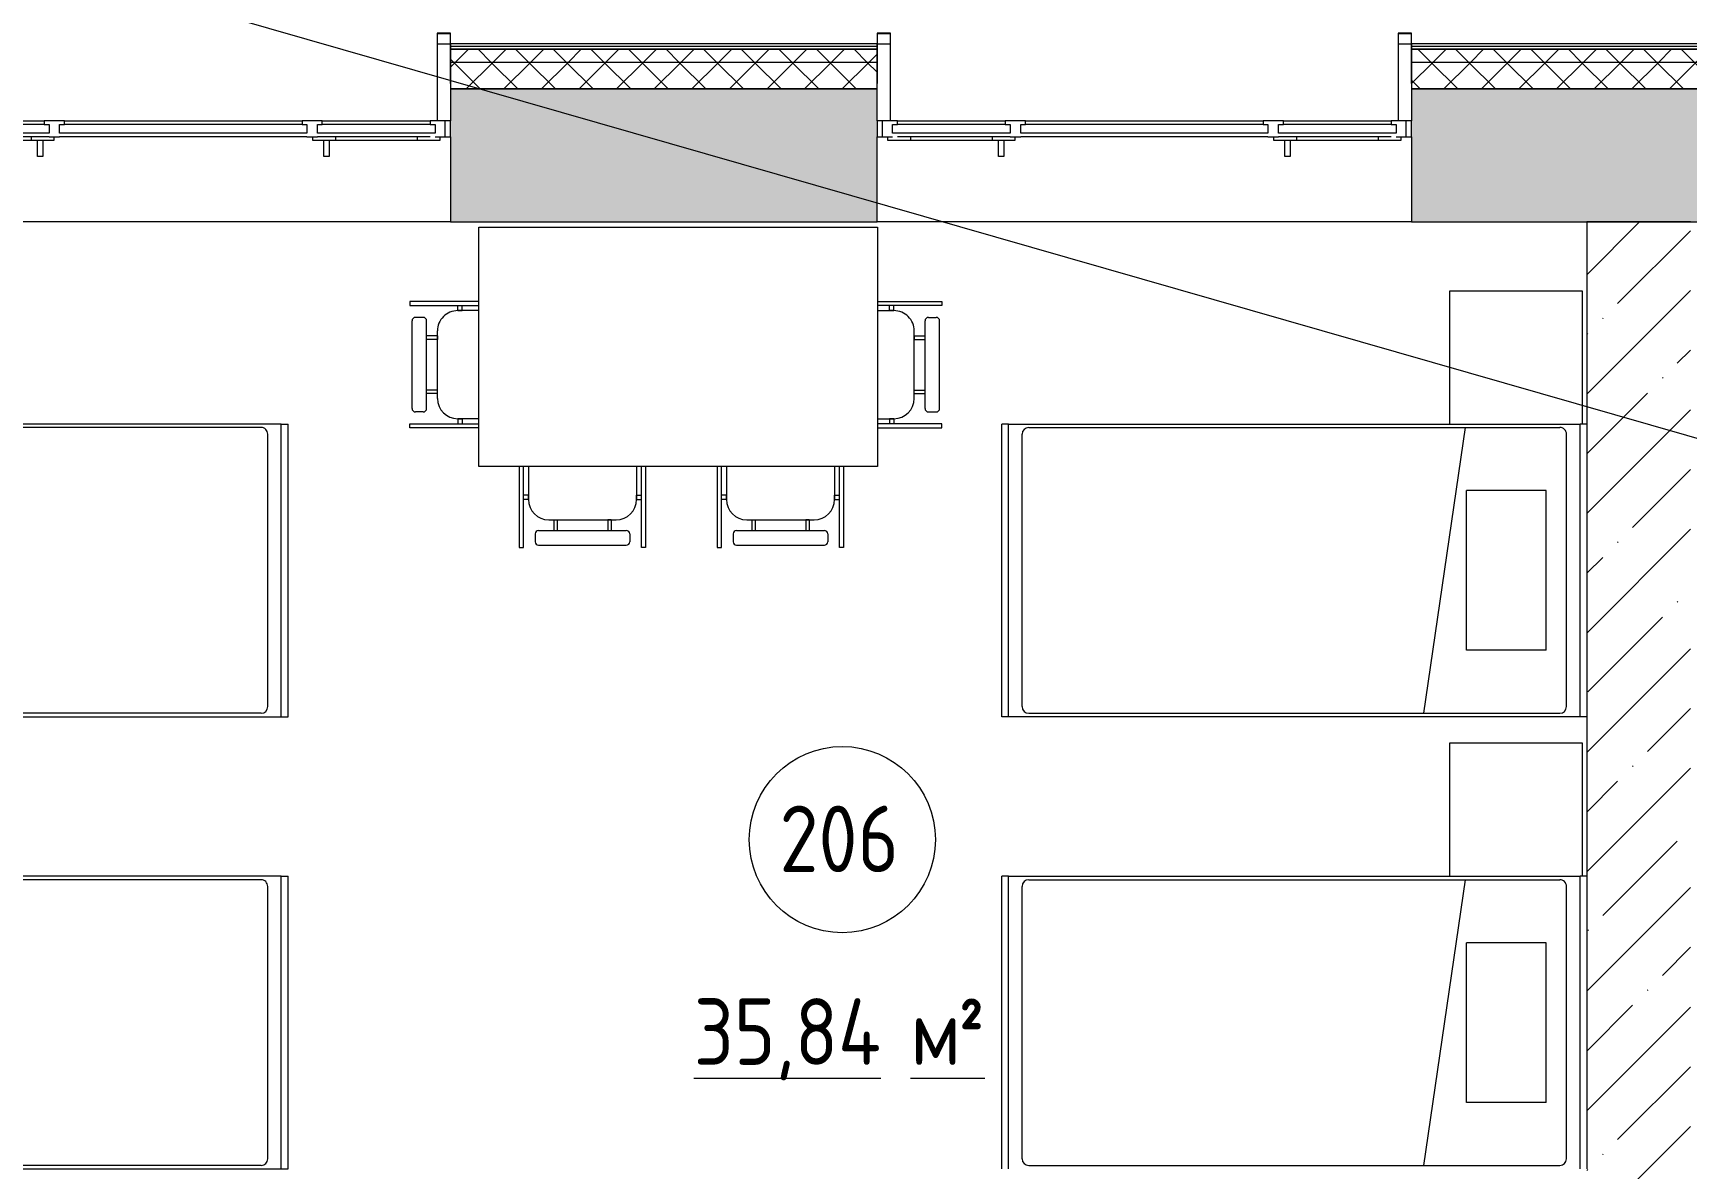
# Model space of a CAD drawing. Header units: millimetres. Extents: x -515342 to 330399, y -224905 to 507333.
# Drawn here: x -354785 to -348564, y 135214 to 139484 of the extents above; entities that cross this region are included whole.
import ezdxf

# ---------------------------------------------------------------- set-up
doc = ezdxf.new("R2010")
doc.units = ezdxf.units.MM
doc.layers.get('0').update_dxf_attribs({"lineweight": 0})
for name, color, linetype, lineweight in [('_ Окна', 7, 'Continuous', 0), ('Витраж', 7, 'Continuous', 0), ('Марки помещений', 7, 'Continuous', 0), ('Мебель', 7, 'Continuous', 0), ('Окна', 7, 'Continuous', 0), ('Стены внутренние', 7, 'Continuous', 0), ('Стены наружные', 7, 'Continuous', 0), ('Стены несущие', 7, 'Continuous', 0), ('Стены отделка', 7, 'Continuous', 0), ('Стены штриховка', 7, 'Continuous', 0), ('экспертиза ДУ', 1, 'Continuous', 0)]:
    doc.layers.add(name, color=color, linetype=linetype, lineweight=lineweight)
doc.styles.add('GOST Common_1', font='', dxfattribs={"width": 0.9, "height": 250})
doc.styles.add('GOST Common_2', font='', dxfattribs={"width": 0.9, "height": 250})
doc.styles.get('GOST Common_1').set_extended_font_data('GOST Common')
doc.styles.get('GOST Common_2').set_extended_font_data('GOST Common')
pattern_1 = [(45, (0, 0), (-70.71068, 70.71068), []), (135, (0, 0), (-70.71068, -70.71068), [])]

# ---------------------------------------------------------------- blocks, each defined once
blk = doc.blocks.new('Окно_ПВХ_3Створки_1Фрамуга-верх - АР_Окно_ОП_1820_h_х1970_3ст2фр-в-9696728-О_АР_П_2__3_400_План 2 этажа')
at = {"layer": '_ Окна'}
for p, q in [((-929, 130), (-1005, 130)), ((-1005, 130), (-1005, 70)), ((-985, 70), (-985, 130)), ((-929, 116), (-929, 130)), ((-447, 130), (-523, 130)), ((-523, 130), (-523, 116)), ((-447, 116), (-447, 130)), ((523, 130), (447, 130)), ((447, 130), (447, 116)), ((523, 116), (523, 130)), ((929, 130), (929, 116)), ((1005, 130), (929, 130)), ((985, 70), (985, 130)), ((1005, 70), (1005, 130)), ((-1005, 70), (-947, 70)), ((-965, 56), (-965, 70)), ((-947, 84), (-947, 116)), ((-947, 116), (-929, 116)), ((-505, 84), (-947, 84)), ((-523, 116), (-929, 116)), ((-880, 70), (-880, 56)), ((-572, 70), (-572, 56)), ((-523, 116), (-505, 116)), ((-505, 116), (-505, 84)), ((-505, 70), (-465, 70)), ((-487, 70), (-487, 56)), ((-465, 84), (-465, 116)), ((-465, 116), (-447, 116)), ((465, 84), (-465, 84)), ((447, 116), (-447, 116)), ((447, 116), (465, 116)), ((465, 116), (465, 84)), ((465, 70), (505, 70)), ((487, 56), (487, 70)), ((505, 84), (505, 116)), ((505, 116), (523, 116)), ((947, 84), (505, 84)), ((929, 116), (523, 116)), ((572, 70), (572, 56)), ((880, 70), (880, 56)), ((929, 116), (947, 116)), ((947, 116), (947, 84)), ((947, 70), (1005, 70)), ((965, 70), (965, 56)), ((-880, 56), (-965, 56)), ((-487, 56), (-572, 56)), ((572, 56), (487, 56)), ((965, 56), (880, 56))]:
    blk.add_line(p, q, dxfattribs=at)
at = {"layer": 'Окна'}
for p, q in [((-929, 130), (-523, 130)), ((-447, 130), (447, 130)), ((523, 130), (929, 130)), ((-505, 70), (-929, 70)), ((465, 70), (-465, 70)), ((929, 70), (505, 70)), ((-572, 56), (-880, 56)), ((-548.5, -4), (-548.5, 56)), ((-528.5, 56), (-528.5, -4)), ((528.5, -4), (528.5, 56)), ((548.5, 56), (548.5, -4)), ((880, 56), (572, 56)), ((-528.5, -4), (-548.5, -4)), ((548.5, -4), (528.5, -4))]:
    blk.add_line(p, q, dxfattribs=at)
blk = doc.blocks.new('Прямоугольный импост - АР_Откос_Металлический_50х330 Белый Левый-V25-О_АР_П_2__3_400_План 2 этажа')
at = {"layer": 'Витраж', "lineweight": 18}
for p, q in [((0, 40), (-50, 40)), ((-50, 40), (-50, -290)), ((-49, -290), (-49, 39)), ((-49, 39), (-1, 39)), ((-1, 39), (-1, -150)), ((0, -150), (0, 40)), ((-1, -150), (0, -150))]:
    blk.add_line(p, q, dxfattribs=at)
blk = doc.blocks.new('Прямоугольный импост - АР_Откос_Металлический_50х330 Белый Правый-V24-О_АР_П_2__3_400_План 2 этажа')
at = {"layer": 'Витраж', "lineweight": 18}
for p, q in [((-50, -290), (-50, 40)), ((-50, 40), (0, 40)), ((-1, 39), (-49, 39)), ((-49, 39), (-49, -290)), ((-1, -150), (-1, 39)), ((0, 40), (0, -150)), ((0, -150), (-1, -150))]:
    blk.add_line(p, q, dxfattribs=at)
blk = doc.blocks.new('СД_Люблино_Фасады_rvt-1-О_АР_П_2__3_400_План 2 этажа')
at = {"layer": 'Стены внутренние'}
h = blk.add_hatch(dxfattribs=at)
h.set_pattern_fill('FP_1', color=256, style=0, pattern_type=2)
h.set_pattern_definition([(45, (0, 0), (-224.5064, 224.5064), []), (45, (224.5, 0), (-224.5064, 224.5064), [396.875, -79.375, 3.353, -76.022])])
h.paths.add_polyline_path([(101935, 15405), (101935, 15905), (97278.9, 15905), (97278.9, 15405), (101775, 15405)])
h.paths.add_polyline_path([(95231.8, 15405), (95268.9, 15405), (95268.9, 15905), (93672.7, 15905), (93672.7, 15405), (94795.6, 15405)])
h.paths.add_polyline_path([(91662.7, 15405), (91662.7, 15905), (90062.5, 15905), (90062.5, 15405), (91305.9, 15405)])
h.paths.add_polyline_path([(88052.5, 15405), (88052.5, 15905), (86472.6, 15905), (86472.6, 15405), (87816.2, 15405)])
h.paths.add_polyline_path([(84462.6, 15405), (84462.6, 15905), (82935.3, 15905), (82935.3, 15405), (84326.5, 15405)])
h.paths.add_polyline_path([(80836.8, 15405), (80925.3, 15405), (80925.3, 15905), (79340.3, 15905), (79340.3, 15405), (79964.4, 15405)])
h.paths.add_polyline_path([(77330.3, 15405), (77330.3, 15905), (75739.7, 15905), (75739.7, 15405)])
h.paths.add_polyline_path([(73729.7, 15405), (73729.7, 15905), (72144.8, 15905), (72144.8, 15405), (73421.2, 15405)])
h.paths.add_polyline_path([(70134.8, 15405), (70134.8, 15905), (68493.6, 15905), (68493.6, 15405), (68622.9, 15405)])
h.paths.add_polyline_path([(66441.8, 15405), (66483.6, 15405), (66483.6, 15905), (64878.6, 15905), (64878.6, 15405), (66005.6, 15405)])
h.paths.add_polyline_path([(62868.6, 15405), (62868.6, 15905), (60500.1, 15905), (60500.1, 15405), (61643.5, 15405)])
h.paths.add_polyline_path([(58090.1, 15405), (58090.1, 15905), (56894.2, 15905), (56894.2, 15405), (57281.4, 15405)])
h.paths.add_polyline_path([(54484.2, 15405), (54484.2, 15905), (51825.9, 15905), (51825.9, 15405), (52919.3, 15405)])
h.paths.add_polyline_path([(49815.9, 15405), (49815.9, 15905), (47243.8, 15905), (47243.8, 15405), (49429.6, 15405)])
h.paths.add_polyline_path([(44833.8, 15405), (44833.8, 15905), (43623.8, 15905), (43623.8, 15405), (44195, 15405)])
h.paths.add_polyline_path([(41213.8, 15405), (41213.8, 15905), (38819.5, 15905), (38819.5, 15405), (40705.3, 15405)])
h.paths.add_polyline_path([(36779.4, 15405), (36809.5, 15405), (36809.5, 15905), (35219.5, 15905), (35219.5, 15405), (36343.2, 15405)])
h.paths.add_polyline_path([(33209.5, 15405), (33209.5, 15905), (31619.5, 15905), (31619.5, 15405), (31981.1, 15405)])
h.paths.add_polyline_path([(29609.5, 15405), (29609.5, 15905), (28023.1, 15905), (28023.1, 15405), (29363.8, 15405)])
h.paths.add_polyline_path([(26013.1, 15405), (26013.1, 15905), (24425.8, 15905), (24425.8, 15405), (25001.7, 15405)])
h.paths.add_polyline_path([(22415.8, 15405), (22415.8, 15905), (20810.9, 15905), (20810.9, 15405), (22384.4, 15405)])
h.paths.add_polyline_path([(18800.9, 15405), (18800.9, 15905), (17210.3, 15905), (17210.3, 15405), (18022.3, 15405)])
h.paths.add_polyline_path([(15200.3, 15405), (15200.3, 15905), (13615.3, 15905), (13615.3, 15405), (14968.8, 15405)])
h.paths.add_polyline_path([(11605.3, 15405), (11605.3, 15905), (10024.1, 15905), (10024.1, 15405), (11042.9, 15405)])
h.paths.add_polyline_path([(8014.1, 15405), (8014.1, 15905), (6409.2, 15905), (6409.2, 15405), (7989.4, 15405)])
h.paths.add_polyline_path([(4399.2, 15405), (4399.2, 15905), (-305, 15905), (-305, 15405), (2318.7, 15405)])
at = {"layer": 'Стены наружные'}
h = blk.add_hatch(dxfattribs=at)
h.set_pattern_fill('FP_4', color=256, style=0, pattern_type=2)
h.set_pattern_definition(pattern_1)
h.paths.add_polyline_path([(102035, 16005), (102085, 16005), (102085, 16055), (97278.9, 16055), (97278.9, 16005), (101775, 16005)])
h.paths.add_polyline_path([(95268.9, 16005), (95268.9, 16055), (93672.7, 16055), (93672.7, 16005), (94795.6, 16005)])
h.paths.add_polyline_path([(91662.7, 16005), (91662.7, 16055), (90062.5, 16055), (90062.5, 16005), (91305.9, 16005)])
h.paths.add_polyline_path([(88052.5, 16005), (88052.5, 16055), (86472.6, 16055), (86472.6, 16005), (87816.2, 16005)])
h.paths.add_polyline_path([(84462.6, 16005), (84462.6, 16055), (82935.3, 16055), (82935.3, 16005), (84326.5, 16005)])
h.paths.add_polyline_path([(80836.8, 16005), (80925.3, 16005), (80925.3, 16055), (79340.3, 16055), (79340.3, 16005)])
h.paths.add_polyline_path([(77330.3, 16005), (77330.3, 16055), (75739.7, 16055), (75739.7, 16005), (76474.7, 16005)])
h.paths.add_polyline_path([(73729.7, 16005), (73729.7, 16055), (72144.8, 16055), (72144.8, 16005), (72985, 16005)])
h.paths.add_polyline_path([(70134.8, 16005), (70134.8, 16055), (68493.6, 16055), (68493.6, 16005), (68622.9, 16005)])
h.paths.add_polyline_path([(66483.6, 16005), (66483.6, 16055), (64878.6, 16055), (64878.6, 16005), (65133.2, 16005)])
h.paths.add_polyline_path([(62868.6, 16005), (62868.6, 16055), (60500.1, 16055), (60500.1, 16005), (62515.9, 16005)])
h.paths.add_polyline_path([(58090.1, 16005), (58090.1, 16055), (56894.2, 16055), (56894.2, 16005), (57281.4, 16005)])
h.paths.add_polyline_path([(54484.2, 16005), (54484.2, 16055), (51825.9, 16055), (51825.9, 16005), (52919.3, 16005)])
h.paths.add_polyline_path([(49815.9, 16005), (49815.9, 16055), (47243.8, 16055), (47243.8, 16005), (49429.6, 16005)])
h.paths.add_polyline_path([(44833.8, 16005), (44833.8, 16055), (43623.8, 16055), (43623.8, 16005), (44195, 16005)])
h.paths.add_polyline_path([(41213.8, 16005), (41213.8, 16055), (38819.5, 16055), (38819.5, 16005), (40705.3, 16005)])
h.paths.add_polyline_path([(36809.5, 16005), (36809.5, 16055), (35219.5, 16055), (35219.5, 16005), (35470.8, 16005)])
h.paths.add_polyline_path([(33209.5, 16005), (33209.5, 16055), (31619.5, 16055), (31619.5, 16005), (32853.5, 16005)])
h.paths.add_polyline_path([(29609.5, 16005), (29609.5, 16055), (28023.1, 16055), (28023.1, 16005), (29363.8, 16005)])
h.paths.add_polyline_path([(26013.1, 16005), (26013.1, 16055), (24425.8, 16055), (24425.8, 16005), (25874.1, 16005)])
h.paths.add_polyline_path([(22384.4, 16005), (22415.8, 16005), (22415.8, 16055), (20810.9, 16055), (20810.9, 16005), (21512, 16005)])
h.paths.add_polyline_path([(18800.9, 16005), (18800.9, 16055), (17210.3, 16055), (17210.3, 16005), (18022.3, 16005)])
h.paths.add_polyline_path([(15200.3, 16005), (15200.3, 16055), (13615.3, 16055), (13615.3, 16005), (14532.6, 16005)])
h.paths.add_polyline_path([(11605.3, 16005), (11605.3, 16055), (10024.1, 16055), (10024.1, 16005), (11042.9, 16005)])
h.paths.add_polyline_path([(8014.1, 16005), (8014.1, 16055), (6409.2, 16055), (6409.2, 16005), (7553.2, 16005)])
h.paths.add_polyline_path([(4399.2, 16005), (4399.2, 16055), (-405, 16055), (-405, 16005), (4063.5, 16005)])
h = blk.add_hatch(dxfattribs=at)
h.set_pattern_fill('FP_4', color=256, style=0, pattern_type=2)
h.set_pattern_definition(pattern_1)
h.paths.add_polyline_path([(102035, 15905), (102035, 16005), (97278.9, 16005), (97278.9, 15905), (101935, 15905)])
h.paths.add_polyline_path([(95268.9, 15905), (95268.9, 16005), (93672.7, 16005), (93672.7, 15905), (94795.6, 15905)])
h.paths.add_polyline_path([(91662.7, 15905), (91662.7, 16005), (90062.5, 16005), (90062.5, 15905), (91305.9, 15905)])
h.paths.add_polyline_path([(88052.5, 15905), (88052.5, 16005), (86472.6, 16005), (86472.6, 15905), (87816.2, 15905)])
h.paths.add_polyline_path([(84326.5, 15905), (84462.6, 15905), (84462.6, 16005), (82935.3, 16005), (82935.3, 15905), (83890.3, 15905)])
h.paths.add_polyline_path([(80925.3, 15905), (80925.3, 16005), (79340.3, 16005), (79340.3, 15905), (80836.8, 15905)])
h.paths.add_polyline_path([(77330.3, 15905), (77330.3, 16005), (75739.7, 16005), (75739.7, 15905), (76474.7, 15905)])
h.paths.add_polyline_path([(73729.7, 15905), (73729.7, 16005), (72144.8, 16005), (72144.8, 15905), (72985, 15905)])
h.paths.add_polyline_path([(70134.8, 15905), (70134.8, 16005), (68493.6, 16005), (68493.6, 15905), (68622.9, 15905)])
h.paths.add_polyline_path([(66483.6, 15905), (66483.6, 16005), (64878.6, 16005), (64878.6, 15905), (65133.2, 15905)])
h.paths.add_polyline_path([(62868.6, 15905), (62868.6, 16005), (60500.1, 16005), (60500.1, 15905), (62515.9, 15905)])
h.paths.add_polyline_path([(58090.1, 15905), (58090.1, 16005), (56894.2, 16005), (56894.2, 15905), (57281.4, 15905)])
h.paths.add_polyline_path([(54484.2, 15905), (54484.2, 16005), (51825.9, 16005), (51825.9, 15905), (52919.3, 15905)])
h.paths.add_polyline_path([(49815.9, 15905), (49815.9, 16005), (47243.8, 16005), (47243.8, 15905), (49429.6, 15905)])
h.paths.add_polyline_path([(44833.8, 15905), (44833.8, 16005), (43623.8, 16005), (43623.8, 15905), (44195, 15905)])
h.paths.add_polyline_path([(41213.8, 15905), (41213.8, 16005), (38819.5, 16005), (38819.5, 15905), (40705.3, 15905)])
h.paths.add_polyline_path([(36809.5, 15905), (36809.5, 16005), (35219.5, 16005), (35219.5, 15905), (35470.8, 15905)])
h.paths.add_polyline_path([(33209.5, 15905), (33209.5, 16005), (31619.5, 16005), (31619.5, 15905), (32853.5, 15905)])
h.paths.add_polyline_path([(29609.5, 15905), (29609.5, 16005), (28023.1, 16005), (28023.1, 15905), (29363.8, 15905)])
h.paths.add_polyline_path([(25874.1, 15905), (26013.1, 15905), (26013.1, 16005), (24425.8, 16005), (24425.8, 15905), (25001.7, 15905)])
h.paths.add_polyline_path([(22415.8, 15905), (22415.8, 16005), (20810.9, 16005), (20810.9, 15905), (22384.4, 15905)])
h.paths.add_polyline_path([(18800.9, 15905), (18800.9, 16005), (17210.3, 16005), (17210.3, 15905), (18022.3, 15905)])
h.paths.add_polyline_path([(15200.3, 15905), (15200.3, 16005), (13615.3, 16005), (13615.3, 15905), (14532.6, 15905)])
h.paths.add_polyline_path([(11605.3, 15905), (11605.3, 16005), (10024.1, 16005), (10024.1, 15905), (11042.9, 15905)])
h.paths.add_polyline_path([(8014.1, 15905), (8014.1, 16005), (6409.2, 16005), (6409.2, 15905), (7553.2, 15905)])
h.paths.add_polyline_path([(4399.2, 15905), (4399.2, 16005), (-305, 16005), (-305, 15905), (4063.5, 15905)])
at = {"layer": 'Стены внутренние'}
for p, q in [((20761.8, 16075), (20810.1, 16075)), ((22416.6, 16075), (22465, 16075)), ((24376.7, 16075), (24425, 16075)), ((20810.9, 15405), (18800.9, 15405)), ((24425.8, 15405), (22415.8, 15405))]:
    blk.add_line(p, q, dxfattribs=at)
at = {"layer": 'Стены несущие'}
for p, q in [((20810.9, 15905), (20810.9, 15785)), ((22415.8, 15905), (20810.9, 15905)), ((20810.9, 15905), (22415.8, 15905)), ((22415.8, 15785), (22415.8, 15905)), ((24425.8, 15905), (24425.8, 15785)), ((26013.1, 15905), (24425.8, 15905)), ((24425.8, 15905), (26013.1, 15905)), ((20810.9, 15725), (20810.9, 15405)), ((22415.8, 15405), (22415.8, 15725)), ((24425.8, 15725), (24425.8, 15405)), ((20810.9, 15405), (22415.8, 15405)), ((24425.8, 15405), (26013.1, 15405))]:
    blk.add_line(p, q, dxfattribs=at)
at = {"layer": 'Стены отделка', "lineweight": 9}
for p, q in [((22415.8, 16075), (20810.9, 16075)), ((20810.9, 16075), (20810.9, 16065)), ((20810.9, 16065), (20810.9, 16055)), ((20810.9, 16055), (20810.9, 16005)), ((22415.8, 16065), (22415.8, 16075)), ((22415.8, 16055), (22415.8, 16065)), ((22415.8, 16005), (22415.8, 16055)), ((26013.1, 16075), (24425.8, 16075)), ((24425.8, 16075), (24425.8, 16065)), ((24425.8, 16065), (24425.8, 16055)), ((24425.8, 16055), (24425.8, 16005)), ((20810.9, 16005), (20810.9, 15905)), ((22415.8, 15905), (22415.8, 16005)), ((24425.8, 16005), (24425.8, 15905))]:
    blk.add_line(p, q, dxfattribs=at)
at = {"layer": 'Стены штриховка'}
for p, q in [((22415.8, 16065), (20810.9, 16065)), ((22415.8, 16055), (20810.9, 16055)), ((20810.9, 16055), (22415.8, 16055)), ((26013.1, 16065), (24425.8, 16065)), ((26013.1, 16055), (24425.8, 16055)), ((24425.8, 16055), (26013.1, 16055)), ((22415.8, 16005), (20810.9, 16005)), ((26013.1, 16005), (24425.8, 16005))]:
    blk.add_line(p, q, dxfattribs=at)
at = {"layer": 'Витраж', "lineweight": 9}
for p in [(20810.9, 16075), (24425.8, 16075)]:
    blk.add_blockref('Прямоугольный импост - АР_Откос_Металлический_50х330 Белый Левый-V25-О_АР_П_2__3_400_План 2 этажа', p, dxfattribs=at)
at = {"layer": 'Витраж', "lineweight": 9, "extrusion": (0, 0, -1)}
blk.add_blockref('Прямоугольный импост - АР_Откос_Металлический_50х330 Белый Правый-V24-О_АР_П_2__3_400_План 2 этажа', (-22415.8, 16075), dxfattribs=at)
at = {"layer": 'Окна', "lineweight": 9}
for p in [(19805.9, 15655), (23420.8, 15655)]:
    blk.add_blockref('Окно_ПВХ_3Створки_1Фрамуга-верх - АР_Окно_ОП_1820_h_х1970_3ст2фр-в-9696728-О_АР_П_2__3_400_План 2 этажа', p, dxfattribs=at)
blk = doc.blocks.new('Стул-Штабель - Стул-Штабель-8766705-О_АР_П_2__3_400_План 2 этажа')
at = {"layer": 'Мебель'}
for p, q in [((-416.6, 107.4), (-416.6, -134.5)), ((-401.3, -134.5), (-401.3, 107.4)), ((-401.3, 45.4), (-401.3, 62.4)), ((-382.2, 62.4), (-401.3, 62.4)), ((-382.2, 107.4), (-382.2, 45.4)), ((-382.2, 45.4), (-382.2, 62.4)), ((24.2, 107.4), (24.2, 45.4)), ((24.2, 62.4), (43.2, 62.4)), ((24.2, 45.4), (24.2, 62.4)), ((43.2, -134.5), (43.2, 107.4)), ((43.2, 45.4), (43.2, 62.4)), ((58.6, 107.4), (58.6, -134.5)), ((-382.2, 45.4), (-401.3, 45.4)), ((24.2, 45.4), (43.2, 45.4)), ((-306, -30.8), (-52, -30.8)), ((-286.9, -30.8), (-286.9, -71.4)), ((-286.9, -30.8), (-274.2, -30.8)), ((-274.2, -30.8), (-274.2, -71.4)), ((-83.8, -30.8), (-83.8, -71.4)), ((-71.1, -30.8), (-83.8, -30.8)), ((-71.1, -30.8), (-71.1, -71.4)), ((-356.8, -84.1), (-356.8, -113.6)), ((-344.1, -71.4), (-13.9, -71.4)), ((-1.2, -84.1), (-1.2, -113.6)), ((-416.6, -134.5), (-401.3, -134.5)), ((-344.1, -126.3), (-13.9, -126.3)), ((58.6, -134.5), (43.2, -134.5))]:
    blk.add_line(p, q, dxfattribs=at)
for centre, radius, start, end in [((-306, 45.4), 76.2, 180, 270), ((-52, 45.4), 76.2, 270, 0), ((-344.1, -84.1), 12.7, 90, 180), ((-344.1, -113.6), 12.7, 180, 270), ((-13.9, -84.1), 12.7, 360, 90), ((-13.9, -113.6), 12.7, 270, 0)]:
    blk.add_arc(centre, radius, start, end, dxfattribs=at)
blk = doc.blocks.new('Стол-Прямоугольный - 1500х900 мм-8945557-О_АР_П_2__3_400_План 2 этажа')
at = {"layer": 'Мебель'}
for p, q in [((-750, 450), (750, 450)), ((-750, -450), (-750, 450)), ((750, 450), (750, -450)), ((750, -450), (-750, -450))]:
    blk.add_line(p, q, dxfattribs=at)
blk = doc.blocks.new('Стул-Штабель - Стул-Штабель-V12-О_АР_П_2__3_400_План 2 этажа')
at = {"layer": 'Мебель'}
for p, q in [((-416.6, -124.4), (-416.6, 134.5)), ((-416.6, 134.5), (-401.3, 134.5)), ((-401.3, 134.5), (-401.3, -124.4)), ((-344.1, 126.3), (-13.9, 126.3)), ((43.2, 134.5), (43.2, -124.4)), ((58.6, 134.5), (43.2, 134.5)), ((58.6, -124.4), (58.6, 134.5)), ((-356.8, 84.1), (-356.8, 113.6)), ((-344.1, 71.4), (-13.9, 71.4)), ((-286.9, 30.8), (-286.9, 71.4)), ((-274.2, 30.8), (-274.2, 71.4)), ((-83.8, 30.8), (-83.8, 71.4)), ((-71.1, 30.8), (-71.1, 71.4)), ((-1.2, 84.1), (-1.2, 113.6)), ((-306, 30.8), (-52, 30.8)), ((-286.9, 30.8), (-274.2, 30.8)), ((-71.1, 30.8), (-83.8, 30.8)), ((-401.3, -45.4), (-401.3, -62.4)), ((-382.2, -45.4), (-401.3, -45.4)), ((-382.2, -45.4), (-382.2, -62.4)), ((-382.2, -124.4), (-382.2, -45.4)), ((24.2, -45.4), (24.2, -62.4)), ((24.2, -45.4), (43.2, -45.4)), ((24.2, -124.4), (24.2, -45.4)), ((43.2, -45.4), (43.2, -62.4)), ((-382.2, -62.4), (-401.3, -62.4)), ((24.2, -62.4), (43.2, -62.4))]:
    blk.add_line(p, q, dxfattribs=at)
for centre, radius, start, end in [((-344.1, 113.6), 12.7, 90, 180), ((-13.9, 113.6), 12.7, 360, 90), ((-344.1, 84.1), 12.7, 180, 270), ((-13.9, 84.1), 12.7, 270, 0), ((-306, -45.4), 76.2, 90, 180), ((-52, -45.4), 76.2, 360, 90)]:
    blk.add_arc(centre, radius, start, end, dxfattribs=at)
blk = doc.blocks.new('Стул-Штабель - Стул-Штабель-V14-О_АР_П_2__3_400_План 2 этажа')
at = {"layer": 'Мебель'}
for p, q in [((-416.6, 169.6), (-416.6, -134.5)), ((-401.3, -134.5), (-401.3, 169.6)), ((-382.2, 169.6), (-382.2, 45.4)), ((24.2, 169.6), (24.2, 45.4)), ((43.2, -134.5), (43.2, 169.6)), ((58.6, 169.6), (58.6, -134.5)), ((-401.3, 45.4), (-401.3, 62.4)), ((-382.2, 62.4), (-401.3, 62.4)), ((-382.2, 45.4), (-382.2, 62.4)), ((24.2, 62.4), (43.2, 62.4)), ((24.2, 45.4), (24.2, 62.4)), ((43.2, 45.4), (43.2, 62.4)), ((-382.2, 45.4), (-401.3, 45.4)), ((24.2, 45.4), (43.2, 45.4)), ((-306, -30.8), (-52, -30.8)), ((-286.9, -30.8), (-286.9, -71.4)), ((-286.9, -30.8), (-274.2, -30.8)), ((-274.2, -30.8), (-274.2, -71.4)), ((-83.8, -30.8), (-83.8, -71.4)), ((-71.1, -30.8), (-83.8, -30.8)), ((-71.1, -30.8), (-71.1, -71.4)), ((-356.8, -84.1), (-356.8, -113.6)), ((-344.1, -71.4), (-13.9, -71.4)), ((-1.2, -84.1), (-1.2, -113.6)), ((-416.6, -134.5), (-401.3, -134.5)), ((-344.1, -126.3), (-13.9, -126.3)), ((58.6, -134.5), (43.2, -134.5))]:
    blk.add_line(p, q, dxfattribs=at)
for centre, radius, start, end in [((-306, 45.4), 76.2, 180, 270), ((-52, 45.4), 76.2, 270, 0), ((-344.1, -84.1), 12.7, 90, 180), ((-344.1, -113.6), 12.7, 180, 270), ((-13.9, -84.1), 12.7, 360, 90), ((-13.9, -113.6), 12.7, 270, 0)]:
    blk.add_arc(centre, radius, start, end, dxfattribs=at)
blk = doc.blocks.new('Кровать-Больница - 1100 x 2200 мм-V71-О_АР_П_2__3_400_План 2 этажа')
at = {"layer": 'Мебель'}
for p, q in [((-141.5, 1491), (958.5, 1491)), ((-141.5, 1465.6), (-141.5, 1491)), ((-141.5, -683.6), (-141.5, 1465.6)), ((-141.5, 1465.6), (958.5, 1465.6)), ((958.5, 1465.6), (958.5, 1491)), ((958.5, 1465.6), (958.5, -683.6)), ((-128.8, 1389.4), (-128.8, -607.4)), ((-103.4, 1414.8), (920.4, 1414.8)), ((945.8, 1389.4), (945.8, -607.4)), ((945.8, -251.8), (-128.8, -95.1)), ((108.5, -256.6), (708.5, -256.6)), ((108.5, -556.6), (108.5, -256.6)), ((708.5, -556.6), (708.5, -256.6)), ((108.5, -556.6), (708.5, -556.6)), ((-141.5, -683.6), (958.5, -683.6)), ((-141.5, -709), (-141.5, -683.6)), ((-103.4, -632.8), (920.4, -632.8)), ((958.5, -709), (958.5, -683.6))]:
    blk.add_line(p, q, dxfattribs=at)
for centre, start, end in [((-103.4, 1389.4), 90, 180), ((920.4, 1389.4), 0, 90), ((-103.4, -607.4), 180, 270), ((920.4, -607.4), 270, 0)]:
    blk.add_arc(centre, 25.4, start, end, dxfattribs=at)
blk = doc.blocks.new('Прикроватная тумба - Прикроватная тумба-V85-О_АР_П_2__3_400_План 2 этажа')
at = {"layer": 'Мебель'}
for p, q in [((500, 500), (0, 500)), ((0, 500), (0, 0)), ((500, 0), (500, 500))]:
    blk.add_line(p, q, dxfattribs=at)
blk = doc.blocks.new('Кровать-Больница - 1100 x 2200 мм-V92-О_АР_П_2__3_400_План 2 этажа')
at = {"layer": 'Мебель'}
for p, q in [((-141.5, 1491), (958.5, 1491)), ((-141.5, 1465.6), (958.5, 1465.6)), ((958.5, 1465.6), (958.5, 1491)), ((958.5, 1465.6), (958.5, -683.6)), ((-128.8, 1389.4), (-128.8, -607.4)), ((-103.4, 1414.8), (920.4, 1414.8)), ((945.8, 1389.4), (945.8, -607.4)), ((945.8, -251.8), (-128.8, -95.1)), ((108.5, -256.6), (708.5, -256.6)), ((108.5, -556.6), (108.5, -256.6)), ((708.5, -556.6), (708.5, -256.6)), ((108.5, -556.6), (708.5, -556.6)), ((-141.5, -683.6), (958.5, -683.6)), ((-103.4, -632.8), (920.4, -632.8)), ((958.5, -709), (958.5, -683.6))]:
    blk.add_line(p, q, dxfattribs=at)
for centre, start, end in [((-103.4, 1389.4), 90, 180), ((920.4, 1389.4), 0, 90), ((-103.4, -607.4), 180, 270), ((920.4, -607.4), 270, 0)]:
    blk.add_arc(centre, 25.4, start, end, dxfattribs=at)
blk = doc.blocks.new('Кровать-Больница - 1100 x 2200 мм-V91-О_АР_П_2__3_400_План 2 этажа')
at = {"layer": 'Мебель'}
for p, q in [((-141.5, 709), (-141.5, 683.6)), ((958.5, 709), (958.5, 683.6)), ((-141.5, 683.6), (-141.5, -1465.6)), ((-141.5, 683.6), (958.5, 683.6)), ((-103.4, 632.8), (920.4, 632.8)), ((958.5, -1465.6), (958.5, 683.6)), ((-128.8, -1389.4), (-128.8, 607.4)), ((945.8, -1389.4), (945.8, 607.4)), ((108.5, 556.6), (108.5, 256.6)), ((108.5, 556.6), (708.5, 556.6)), ((708.5, 556.6), (708.5, 256.6)), ((945.8, 251.8), (-128.8, 95.1)), ((108.5, 256.6), (708.5, 256.6)), ((-103.4, -1414.8), (920.4, -1414.8)), ((-141.5, -1465.6), (-141.5, -1491)), ((-141.5, -1465.6), (958.5, -1465.6)), ((-141.5, -1491), (958.5, -1491)), ((958.5, -1465.6), (958.5, -1491))]:
    blk.add_line(p, q, dxfattribs=at)
for centre, start, end in [((-103.4, 607.4), 90, 180), ((920.4, 607.4), 0, 90), ((-103.4, -1389.4), 180, 270), ((920.4, -1389.4), 270, 0)]:
    blk.add_arc(centre, 25.4, start, end, dxfattribs=at)
blk = doc.blocks.new('ASVP_Марка_Помещение_ДваЗначения - Номер Площадь-685795-О_АР_П_2__3_400_План 2 этажа')
at = {"layer": 'Марки помещений'}
blk.add_circle((0, 0), 3.5, dxfattribs=at)

msp = doc.modelspace()

# ---------------------------------------------------------------- hatches: boundary and pattern name
at = {"layer": 'Стены внутренние'}
h = msp.add_hatch(dxfattribs=at)
h.set_pattern_fill('FP_1', color=256, style=0, pattern_type=2)
h.set_pattern_definition([(45, (-374025.76, 123368.6), (-224.5064, 224.5064), []), (45, (-373801.25, 123368.6), (-224.5064, 224.5064), [396.875, -79.375, 3.353, -76.022])])
h.paths.add_polyline_path([(-348550.759, 132763.6058), (-348550.759, 138773.6058), (-348940.759, 138773.6058), (-348940.759, 132763.6058)])
h.paths.add_polyline_path([(-348763.1238, 133255.125), (-348795.759, 133267.0033), (-348822.3635, 133289.327), (-348839.7283, 133319.4038), (-348845.759, 133353.6058), (-348839.7283, 133387.8078), (-348822.3635, 133417.8846), (-348795.759, 133440.2083), (-348763.1238, 133452.0866), (-348728.3942, 133452.0866), (-348695.759, 133440.2083), (-348669.1546, 133417.8846), (-348651.7897, 133387.8078), (-348645.759, 133353.6058), (-348651.7897, 133319.4038), (-348669.1546, 133289.327), (-348695.759, 133267.0033), (-348728.3942, 133255.125)])
h.paths.add_polyline_path([(-348728.3942, 133651.328), (-348763.1238, 133651.328), (-348795.759, 133663.2063), (-348822.3635, 133685.53), (-348839.7283, 133715.6068), (-348845.759, 133749.8088), (-348839.7283, 133784.0108), (-348822.3635, 133814.0876), (-348795.759, 133836.4113), (-348763.1238, 133848.2896), (-348728.3942, 133848.2896), (-348695.759, 133836.4113), (-348669.1546, 133814.0876), (-348651.7897, 133784.0108), (-348645.759, 133749.8088), (-348651.7897, 133715.6068), (-348669.1546, 133685.53), (-348695.759, 133663.2063)])
h.paths.add_polyline_path([(-348728.3942, 134015.125), (-348763.1238, 134015.125), (-348795.759, 134027.0033), (-348822.3635, 134049.327), (-348839.7283, 134079.4038), (-348845.759, 134113.6058), (-348839.7283, 134147.8078), (-348822.3635, 134177.8846), (-348795.759, 134200.2083), (-348763.1238, 134212.0866), (-348728.3942, 134212.0866), (-348695.759, 134200.2083), (-348669.1546, 134177.8846), (-348651.7897, 134147.8078), (-348645.759, 134113.6058), (-348651.7897, 134079.4038), (-348669.1546, 134049.327), (-348695.759, 134027.0033)])

# ---------------------------------------------------------------- linework, layer by layer
at = {"layer": 'Стены несущие'}
for p, q in [((-348550.759, 138773.6058), (-348940.759, 138773.6058)), ((-348940.759, 138773.6058), (-348940.759, 135213.6058))]:
    msp.add_line(p, q, dxfattribs=at)
at = {"layer": 'экспертиза ДУ'}
msp.add_lwpolyline([(-321568.0089, 130219.019), (-466294.3248, 171772.1757)], dxfattribs=at)

# ---------------------------------------------------------------- block references
msp.add_blockref('СД_Люблино_Фасады_rvt-1-О_АР_П_2__3_400_План 2 этажа', (-374025.759, 123368.6058))
at = {"layer": 'Марки помещений', "xscale": 99.99999999999993, "yscale": 99.99999999999993, "zscale": 99.99999999999993}
msp.add_blockref('ASVP_Марка_Помещение_ДваЗначения - Номер Площадь-685795-О_АР_П_2__3_400_План 2 этажа', (-351741.0432, 136451.6151), dxfattribs=at)
at = {"layer": 'Мебель'}
for name, p, rotation in [('Стол-Прямоугольный - 1500х900 мм-8945557-О_АР_П_2__3_400_План 2 этажа', (-352358.5812, 138304.3014), 180), ('Стул-Штабель - Стул-Штабель-V12-О_АР_П_2__3_400_План 2 этажа', (-353233.0238, 138416.0397), 89.99999999999972), ('Стул-Штабель - Стул-Штабель-8766705-О_АР_П_2__3_400_План 2 этажа', (-351501.191, 138416.0397), 90.00000000000031), ('Кровать-Больница - 1100 x 2200 мм-V91-О_АР_П_2__3_400_План 2 этажа', (-355316.7525, 137055.1238), 89.99999999999993), ('Кровать-Больница - 1100 x 2200 мм-V71-О_АР_П_2__3_400_План 2 этажа', (-349649.7656, 137055.1238), 90.00000000000007), ('Кровать-Больница - 1100 x 2200 мм-V91-О_АР_П_2__3_400_План 2 этажа', (-355316.7525, 135355.1238), 89.99999999999993), ('Кровать-Больница - 1100 x 2200 мм-V92-О_АР_П_2__3_400_План 2 этажа', (-349649.7656, 135355.1238), 90.00000000000007)]:
    msp.add_blockref(name, p, dxfattribs=dict(at, rotation=rotation))
for name, p in [('Прикроватная тумба - Прикроватная тумба-V85-О_АР_П_2__3_400_План 2 этажа', (-349457.0957, 138013.6058)), ('Стул-Штабель - Стул-Штабель-V14-О_АР_П_2__3_400_План 2 этажа', (-352539.4402, 137684.6743)), ('Стул-Штабель - Стул-Штабель-V14-О_АР_П_2__3_400_План 2 этажа', (-351794.6402, 137684.6743)), ('Прикроватная тумба - Прикроватная тумба-V85-О_АР_П_2__3_400_План 2 этажа', (-349457.0957, 136313.6058))]:
    msp.add_blockref(name, p, dxfattribs=at)

# ---------------------------------------------------------------- texts
at = {"layer": 'Марки помещений', "char_height": 250, "attachment_point": 1}
for s, insert, width, style in [('206', (-351977.3005, 136579.3402), 584.430187, 'GOST Common_1'), ('\\L35,84 ', (-352299.4867, 135854.8097), 988.480687, 'GOST Common_1'), ('\\L\\fGOST Common|b0|i0|c238|p34|;\\W.9;\\L²', (-351305.3148, 135854.8097), 165.949312, 'GOST Common_2'), ('\\L\\fGOST Common|b0|i0|c204|p34|;\\W.9;\\Lм', (-351483.9085, 135854.8097), 216.455625, 'GOST Common_1')]:
    msp.add_mtext(s, dxfattribs=dict(at, insert=insert, width=width, style=style))

doc.saveas('drawing.dxf')
